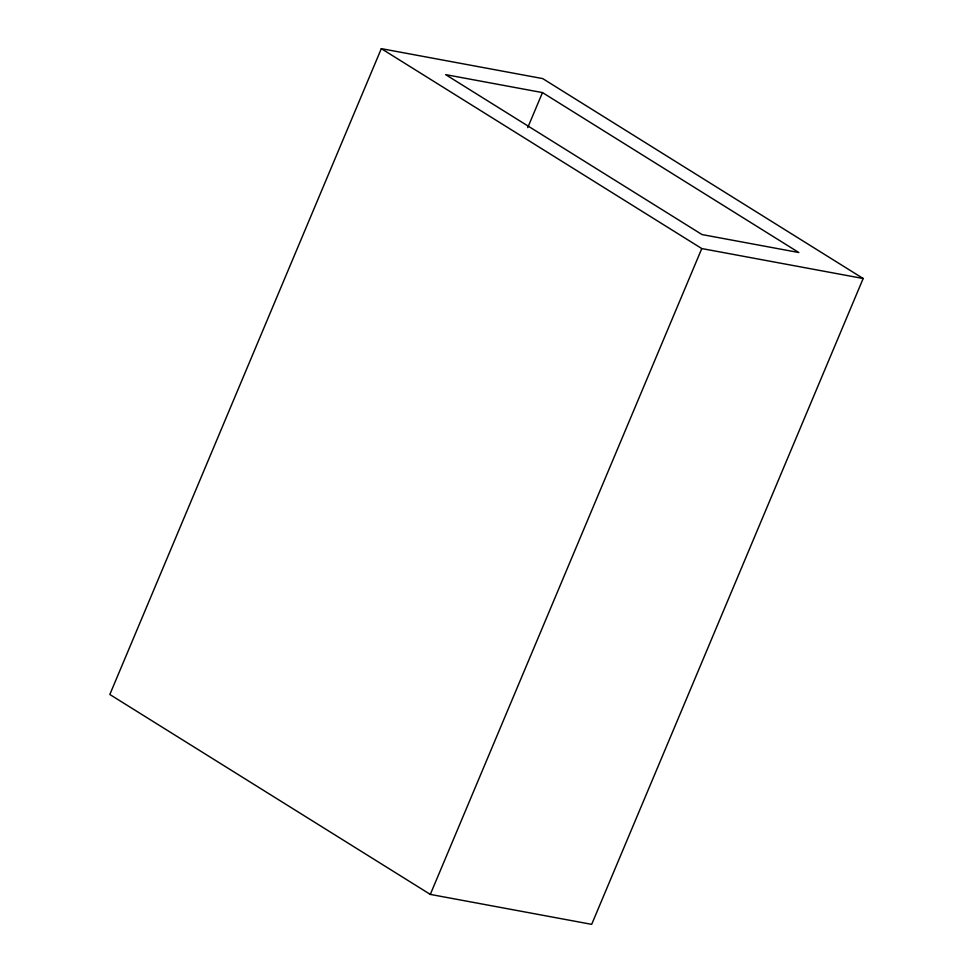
<?xml version="1.0" encoding="UTF-8"?>
<svg xmlns="http://www.w3.org/2000/svg" width="973" height="973" viewBox="0 0 973 973"><rect width="100%" height="100%" fill="white"/><g stroke="black" fill="none" stroke-linecap="round" stroke-linejoin="round"><path stroke-width="1.46" d="M381.319 48.65L109.827 694.491L430.309 894.406L591.681 924.35L863.173 278.509L542.691 78.594L381.319 48.65L701.788 248.565L863.173 278.509M527.743 127.621L542.472 92.593L798.845 252.53L702.02 234.566L445.634 74.629L542.472 92.593M430.309 894.406L701.788 248.565"/></g></svg>
